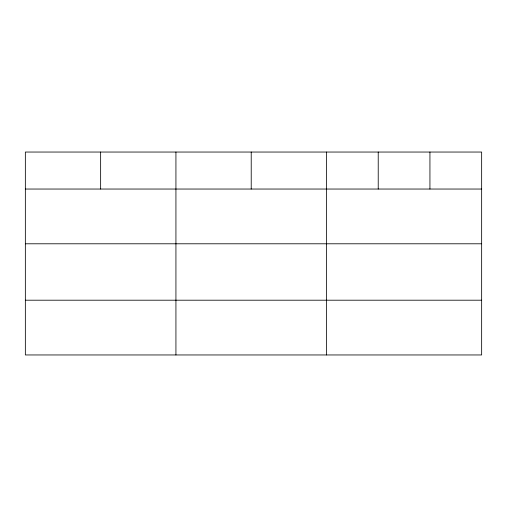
<?xml version="1.0" encoding="UTF-8"?>
<svg xmlns="http://www.w3.org/2000/svg" width="507" height="507" viewBox="0 0 507 507"><rect width="100%" height="100%" fill="white"/><g stroke="black" fill="none" stroke-linecap="round" stroke-linejoin="round"><path stroke-width="0.76" d="M481.65 243.791L481.65 152.043L25.35 152.043L25.35 354.957L481.65 354.957L481.65 243.791L25.35 243.791M25.35 189.041L481.65 189.041M25.35 300.201L481.65 300.201M429.936 152.043L429.936 189.041M378.222 152.043L378.222 189.041M326.508 152.043L326.508 354.957M251.219 152.043L251.219 189.041M175.929 152.043L175.929 354.957M100.64 152.043L100.64 189.041"/></g></svg>
